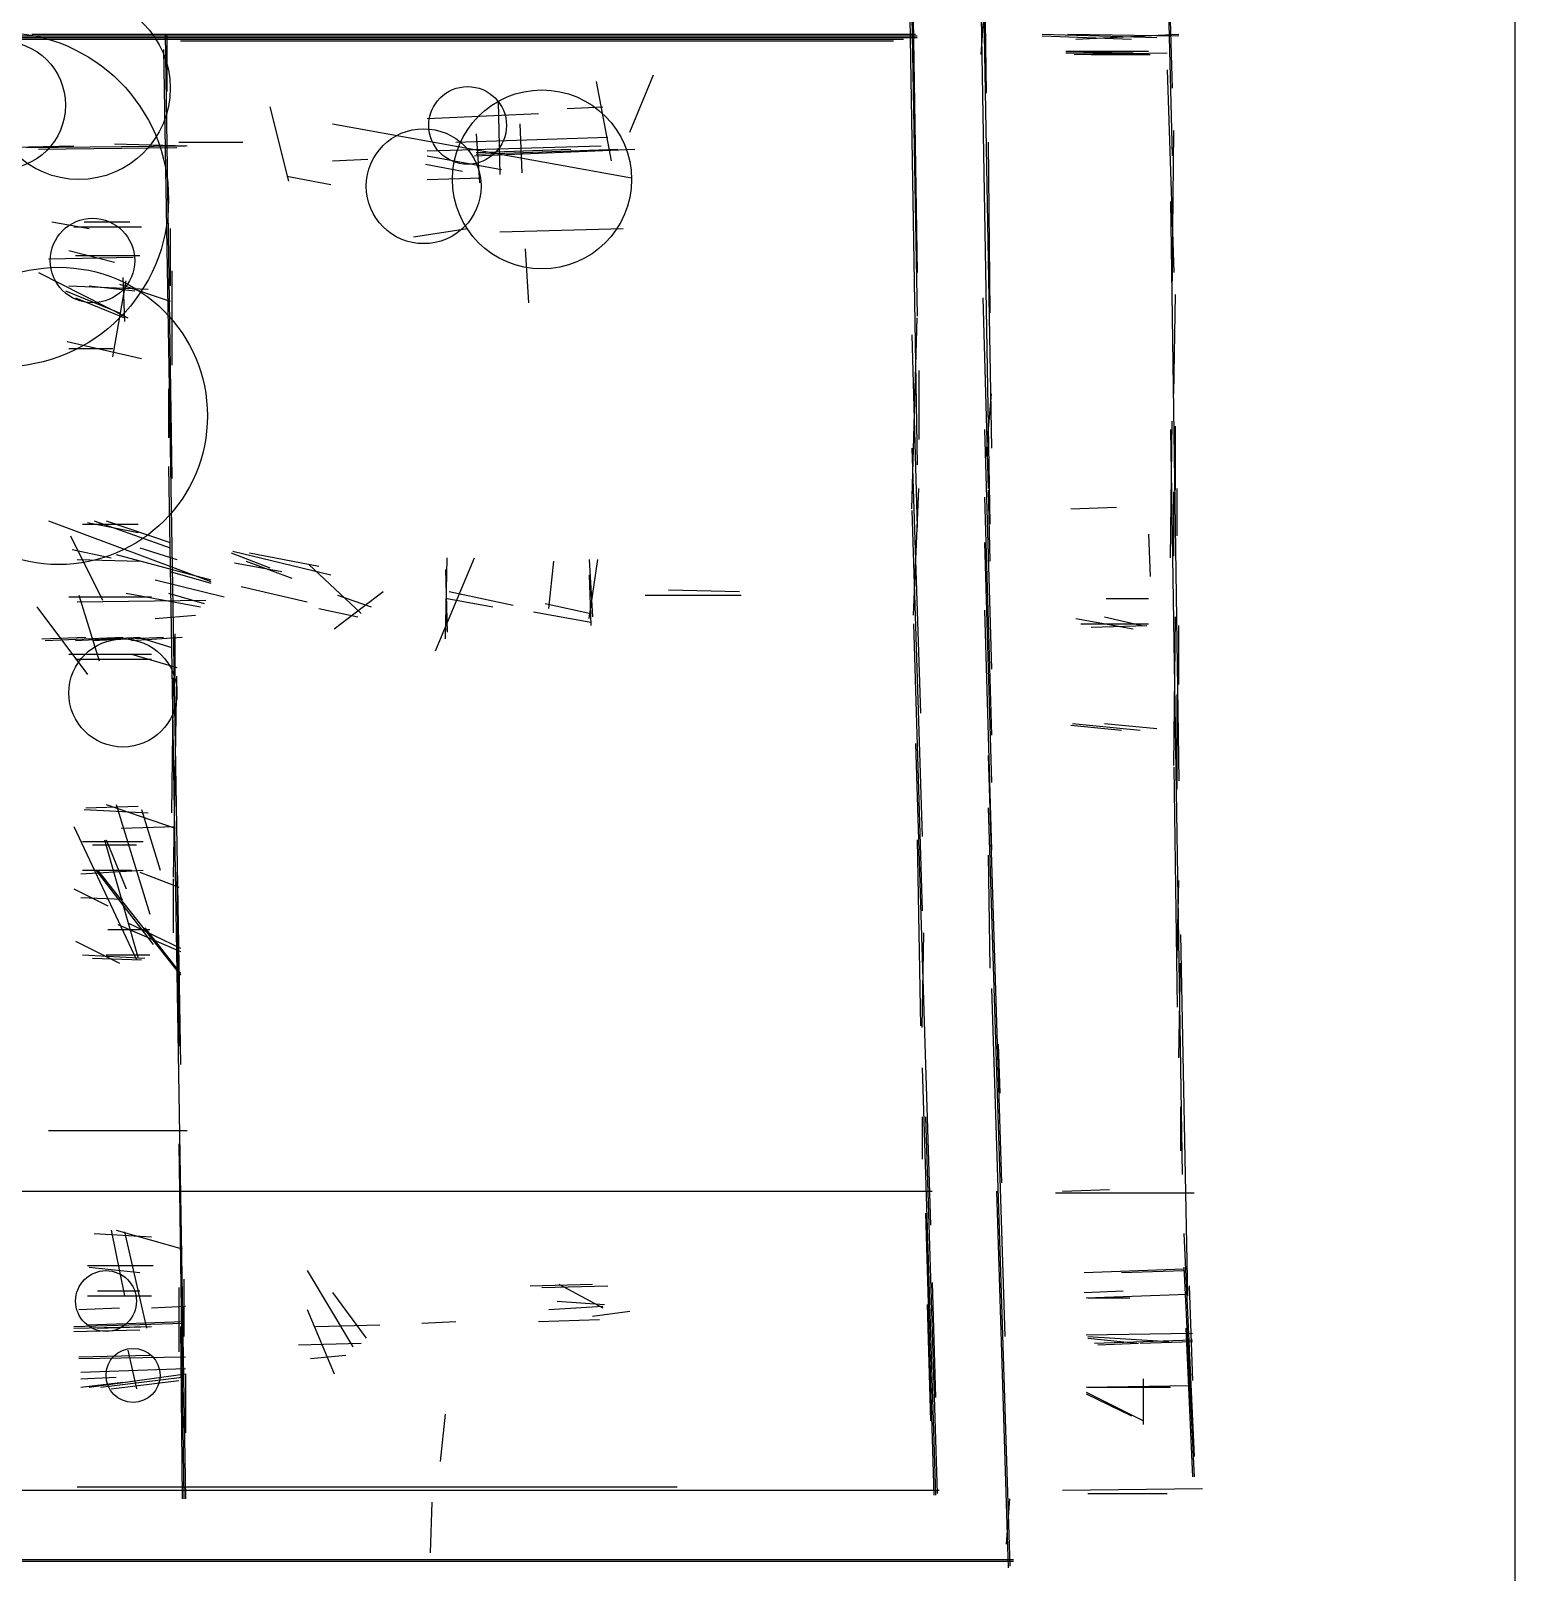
# Model space of a CAD drawing. Header units: metres. Extents: x 1.6 to 40.9, y -28.9 to 0.
# Drawn here: x 32.14 to 40.92, y -23.11 to -13.98 of the extents above; entities that cross this region are included whole.
import ezdxf

# ---------------------------------------------------------------- set-up
doc = ezdxf.new("R2010")
doc.units = ezdxf.units.M
for name, color, linetype in [('Circles', 1, 'Continuous'), ('Lines', 7, 'Continuous'), ('Walls', 2, 'Continuous')]:
    doc.layers.add(name, color=color, linetype=linetype)

msp = doc.modelspace()

# ---------------------------------------------------------------- linework, layer by layer
at = {"layer": 'Circles'}
for centre, radius in [((32.42, -14.32), 0.54), ((31.96, -14.98), 0.99), ((31.96, -14.42), 0.38), ((34.72, -14.54), 0.23), ((35.16, -14.86), 0.53), ((34.46, -14.9), 0.34), ((32.5, -15.34), 0.25), ((32.3, -16.26), 0.88), ((32.68, -17.9), 0.32), ((32.58, -21.5), 0.18), ((32.74, -21.94), 0.16)]:
    msp.add_circle(centre, radius, dxfattribs=at)
at = {"layer": 'Lines'}
for p, q in [((40.92, -28.93), (40.92, 0)), ((37.28, -10.48), (37.38, -16.55)), ((37.7, -10.44), (37.81, -16.9)), ((37.73, -11.22), (37.82, -16.45)), ((37.31, -11.55), (37.38, -15.67)), ((37.32, -11.58), (37.38, -15.41)), ((37.77, -12.92), (37.79, -14.35)), ((38.85, -12.9), (38.89, -14.32)), ((38.86, -13.58), (38.89, -14.72)), ((37.76, -14.12), (37.79, -13.67)), ((31.37, -14.03), (37.3, -14.03)), ((31.38, -14.02), (37.38, -14.02)), ((32.04, -14.01), (37.38, -14.01)), ((32.14, -14), (37.37, -14)), ((32.93, -14), (32.97, -16.63)), ((32.94, -14), (32.94, -14.34)), ((33.02, -14.04), (37.24, -14.04)), ((38.12, -14), (38.8, -14.02)), ((38.12, -14.01), (38.65, -14.03)), ((38.27, -14), (38.93, -14.01)), ((38.32, -14.03), (38.93, -14)), ((32.92, -14.09), (33.02, -20.1)), ((38.26, -14.1), (38.75, -14.1)), ((38.26, -14.11), (38.66, -14.11)), ((38.31, -14.11), (38.59, -14.1)), ((38.31, -14.12), (38.86, -14.11)), ((38.41, -14.12), (38.76, -14.12)), ((38.86, -14.21), (38.9, -15.41)), ((35.48, -14.28), (35.57, -14.75)), ((35.68, -14.58), (35.82, -14.24)), ((34.9, -14.4), (34.91, -14.83)), ((33.55, -14.43), (33.66, -14.87)), ((34.48, -14.5), (35.14, -14.47)), ((35.31, -14.44), (35.52, -14.43)), ((33.92, -14.53), (35.69, -14.85)), ((34.77, -14.59), (34.79, -14.88)), ((35.03, -14.53), (35.04, -14.82)), ((38.89, -15.56), (38.9, -14.57)), ((31.94, -14.67), (32.39, -14.66)), ((32.11, -14.67), (33.05, -14.66)), ((32.18, -14.68), (33, -14.67)), ((32.63, -14.65), (33.06, -14.66)), ((33.01, -14.64), (33.39, -14.64)), ((34.48, -14.69), (35.51, -14.66)), ((34.65, -14.64), (35.55, -14.61)), ((34.76, -14.72), (35.71, -14.68)), ((34.77, -14.7), (35.33, -14.68)), ((34.77, -14.71), (35.61, -14.68)), ((37.8, -14.64), (37.81, -15.65)), ((33.92, -14.75), (34.13, -14.74)), ((34.47, -14.77), (34.69, -14.81)), ((34.48, -14.72), (34.92, -14.8)), ((33.65, -14.84), (33.91, -14.89)), ((34.48, -14.86), (34.8, -14.85)), ((38.88, -14.99), (38.93, -18.42)), ((32.26, -15.11), (32.48, -15.15)), ((32.39, -15.14), (32.79, -15.14)), ((32.45, -15.11), (32.72, -15.11)), ((32.96, -15.15), (32.96, -15.49)), ((34.4, -15.2), (34.72, -15.15)), ((34.91, -15.17), (35.64, -15.15)), ((32.24, -15.33), (32.74, -15.32)), ((32.36, -15.28), (32.63, -15.35)), ((32.4, -15.31), (32.78, -15.31)), ((35.06, -15.27), (35.08, -15.59)), ((32.18, -15.41), (32.71, -15.68)), ((32.97, -15.4), (32.97, -15.96)), ((32.36, -15.49), (32.83, -15.51)), ((32.48, -15.49), (32.75, -15.52)), ((32.62, -15.91), (32.7, -15.46)), ((32.66, -15.48), (32.96, -15.58)), ((32.68, -15.44), (32.69, -15.7)), ((32.34, -15.52), (32.66, -15.65)), ((32.4, -15.56), (32.69, -15.68)), ((37.77, -15.56), (37.8, -16.69)), ((38.9, -16.13), (38.91, -15.54)), ((37.35, -16.81), (37.38, -15.68)), ((37.35, -15.78), (37.38, -16.92)), ((32.35, -15.82), (32.79, -15.92)), ((32.36, -15.86), (32.62, -15.86)), ((37.39, -15.99), (37.39, -16.4)), ((32.95, -16.1), (32.95, -16.39)), ((37.79, -16.5), (37.82, -16.13)), ((38.88, -17.1), (38.89, -16.29)), ((38.91, -16.7), (38.91, -16.32)), ((37.78, -16.34), (37.82, -17.76)), ((38.88, -16.34), (38.95, -20.75)), ((37.35, -16.45), (37.4, -18.02)), ((32.95, -16.56), (33.05, -22.67)), ((37.36, -17.44), (37.39, -16.69)), ((38.92, -16.97), (38.92, -16.69)), ((37.78, -16.74), (37.82, -18.15)), ((37.8, -16.7), (37.81, -17.12)), ((38.9, -17.09), (38.9, -16.71)), ((32.24, -16.88), (33.2, -17.24)), ((32.51, -16.88), (32.96, -17.04)), ((32.58, -16.88), (32.96, -17.01)), ((37.35, -16.82), (37.41, -18.75)), ((38.29, -16.81), (38.56, -16.8)), ((32.37, -16.97), (32.56, -17.35)), ((32.44, -16.9), (32.77, -16.9)), ((32.47, -16.89), (32.77, -16.95)), ((38.75, -16.96), (38.76, -17.21)), ((32.38, -17.05), (32.61, -17.1)), ((32.78, -17.04), (33, -17.11)), ((33.33, -17.06), (33.91, -17.2)), ((37.78, -17.01), (37.82, -18.43)), ((32.41, -17.11), (32.78, -17.12)), ((32.64, -17.08), (33.2, -17.23)), ((33.32, -17.07), (33.55, -17.16)), ((33.34, -17.13), (33.62, -17.18)), ((33.41, -17.12), (33.68, -17.22)), ((33.43, -17.07), (33.84, -17.15)), ((33.78, -17.14), (34.09, -17.43)), ((34.53, -17.65), (34.76, -17.1)), ((34.59, -17.58), (34.6, -17.1)), ((35.2, -17.4), (35.23, -17.12)), ((35.44, -17.46), (35.49, -17.11)), ((35.44, -17.11), (35.46, -17.45)), ((32.87, -17.23), (33.28, -17.33)), ((32.96, -17.18), (33.2, -17.25)), ((34.59, -17.17), (34.6, -17.54)), ((35.44, -17.2), (35.45, -17.5)), ((32.36, -17.33), (32.85, -17.33)), ((32.42, -17.32), (32.54, -17.71)), ((32.7, -17.31), (33.14, -17.39)), ((32.95, -17.31), (33.16, -17.37)), ((33.38, -17.27), (33.77, -17.36)), ((33.93, -17.52), (34.22, -17.3)), ((33.95, -17.32), (34.15, -17.39)), ((34.61, -17.3), (34.99, -17.38)), ((35.77, -17.32), (36.34, -17.32)), ((35.91, -17.29), (36.33, -17.3)), ((32.17, -17.39), (32.47, -17.79)), ((32.41, -17.36), (33.17, -17.35)), ((33.84, -17.4), (34.07, -17.45)), ((34.6, -17.34), (34.87, -17.39)), ((35.11, -17.42), (35.45, -17.48)), ((35.18, -17.37), (35.45, -17.43)), ((37.78, -17.41), (37.82, -18.83)), ((38.5, -17.34), (38.75, -17.34)), ((32.87, -17.46), (33.11, -17.44)), ((37.36, -17.49), (37.41, -19.19)), ((38.32, -17.46), (38.66, -17.52)), ((38.35, -17.49), (38.75, -17.49)), ((38.41, -17.51), (38.74, -17.5)), ((38.49, -17.45), (38.71, -17.5)), ((38.9, -18.33), (38.91, -17.45)), ((38.93, -17.85), (38.93, -17.5)), ((32.2, -17.58), (32.46, -17.57)), ((32.22, -17.59), (32.68, -17.57)), ((32.4, -17.59), (32.78, -17.57)), ((32.5, -17.59), (32.92, -17.57)), ((32.73, -17.59), (33.03, -17.57)), ((32.77, -17.57), (32.97, -17.63)), ((32.99, -17.8), (32.99, -17.55)), ((32.36, -17.67), (32.85, -17.67)), ((32.4, -17.7), (32.85, -17.7)), ((32.73, -17.67), (33, -17.75)), ((32.97, -18.61), (32.98, -17.81)), ((32.98, -18.99), (33, -17.8)), ((38.92, -18.47), (38.92, -17.91)), ((38.29, -18.09), (38.59, -18.12)), ((38.3, -18.08), (38.7, -18.12)), ((38.49, -18.08), (38.8, -18.11)), ((37.37, -18.2), (37.46, -21.05)), ((37.8, -18.27), (37.88, -20.8)), ((38.9, -18.34), (38.92, -19.76)), ((32.45, -18.59), (32.83, -18.61)), ((32.46, -18.58), (32.77, -18.57)), ((32.58, -18.56), (32.99, -18.7)), ((32.64, -18.56), (32.84, -19.21)), ((32.79, -18.59), (32.9, -18.95)), ((37.8, -18.58), (37.9, -21.71)), ((32.39, -18.69), (32.76, -19.48)), ((32.67, -18.7), (32.99, -18.69)), ((32.44, -18.78), (32.8, -18.78)), ((32.57, -18.77), (32.77, -19.47)), ((32.58, -18.77), (32.7, -19.06)), ((37.38, -18.77), (37.4, -19.87)), ((32.5, -18.8), (32.76, -18.8)), ((37.8, -18.86), (37.81, -19.53)), ((32.43, -18.97), (32.8, -18.95)), ((32.44, -18.95), (32.73, -18.95)), ((32.52, -18.95), (32.86, -19.39)), ((32.53, -18.95), (33.02, -19.57)), ((32.78, -18.96), (33.01, -19.05)), ((33, -18.96), (33.01, -19.99)), ((32.39, -19.06), (32.59, -19.16)), ((32.98, -19.32), (32.98, -19)), ((38.92, -19.47), (38.93, -19.01)), ((32.43, -19.11), (32.68, -19.12)), ((32.59, -19.3), (32.84, -19.3)), ((32.65, -19.27), (33.02, -19.43)), ((32.71, -19.26), (33.02, -19.41)), ((32.81, -19.29), (33.02, -19.56)), ((37.41, -19.88), (37.42, -19.32)), ((38.94, -19.33), (38.98, -21.47)), ((32.4, -19.37), (32.66, -19.5)), ((32.44, -19.45), (32.81, -19.47)), ((32.5, -19.47), (32.79, -19.48)), ((32.58, -19.45), (32.84, -19.45)), ((38.93, -20.06), (38.94, -19.5)), ((37.82, -19.65), (37.93, -23.07)), ((37.86, -19.98), (37.87, -20.27)), ((37.41, -20.12), (37.49, -22.65)), ((37.41, -20.41), (37.41, -20.66)), ((37.43, -20.41), (37.5, -22.64)), ((38.94, -20.35), (38.94, -20.61)), ((32.24, -20.49), (33.06, -20.49)), ((33.01, -20.57), (33.04, -22.67)), ((31.91, -20.85), (37.47, -20.85)), ((37.85, -20.85), (37.92, -23.08)), ((38.2, -20.86), (39.02, -20.86)), ((38.24, -20.85), (38.52, -20.84)), ((37.43, -20.98), (37.48, -22.65)), ((32.51, -21.1), (32.85, -21.12)), ((32.61, -21.08), (32.69, -21.47)), ((32.64, -21.08), (33.03, -21.19)), ((32.69, -21.09), (32.82, -21.66)), ((38.96, -21.1), (39.02, -22.42)), ((32.47, -21.29), (32.86, -21.29)), ((32.48, -21.3), (32.78, -21.33)), ((33.77, -21.32), (34.04, -21.77)), ((38.37, -21.33), (38.96, -21.31)), ((38.59, -21.33), (38.96, -21.32)), ((38.96, -21.3), (39.02, -22.54)), ((32.53, -21.44), (32.78, -21.44)), ((33.01, -21.42), (33.01, -21.8)), ((33.04, -21.37), (33.04, -21.71)), ((35.09, -21.41), (35.46, -21.4)), ((35.16, -21.42), (35.55, -21.41)), ((35.26, -21.4), (35.52, -21.54)), ((37.47, -21.39), (37.49, -22.07)), ((38.37, -21.45), (38.6, -21.44)), ((38.99, -21.41), (39.01, -21.97)), ((32.47, -21.47), (32.85, -21.47)), ((32.85, -21.54), (33.05, -21.53)), ((33.92, -21.45), (34.12, -21.72)), ((35.2, -21.55), (35.52, -21.53)), ((35.25, -21.5), (35.53, -21.52)), ((37.44, -21.52), (37.46, -22.21)), ((38.38, -21.48), (38.98, -21.46)), ((38.39, -21.48), (38.64, -21.48)), ((32.42, -21.55), (32.66, -21.54)), ((32.47, -21.64), (33.04, -21.62)), ((33.77, -21.55), (33.93, -21.93)), ((34.45, -21.63), (34.65, -21.62)), ((35.14, -21.62), (35.5, -21.61)), ((35.46, -21.59), (35.68, -21.56)), ((32.39, -21.65), (33.04, -21.63)), ((32.39, -21.66), (32.84, -21.65)), ((32.39, -21.68), (32.78, -21.67)), ((32.53, -21.66), (32.85, -21.65)), ((33.02, -21.65), (33.03, -22.67)), ((33.82, -21.65), (34.2, -21.64)), ((38.38, -21.7), (39.01, -21.69)), ((38.39, -21.71), (38.87, -21.74)), ((38.97, -21.66), (39.01, -22.54)), ((32.71, -21.79), (32.76, -22.02)), ((33.72, -21.76), (34.09, -21.75)), ((38.39, -21.72), (38.68, -21.75)), ((38.43, -21.75), (39.01, -21.73)), ((38.45, -21.76), (38.69, -21.75)), ((38.7, -21.75), (39.01, -21.74)), ((32.42, -21.83), (32.84, -21.82)), ((32.42, -21.84), (33.05, -21.83)), ((33.79, -21.84), (34, -21.82)), ((32.43, -21.92), (33.05, -21.9)), ((32.43, -21.96), (32.64, -21.95)), ((32.43, -22.01), (32.68, -21.98)), ((32.48, -22.01), (33.05, -21.93)), ((32.55, -22.01), (33.03, -21.95)), ((32.61, -22.02), (33.01, -21.97)), ((33.05, -21.93), (33.05, -22.28)), ((38.72, -22.23), (38.72, -21.96)), ((38.38, -22.01), (39, -22)), ((38.38, -22.04), (38.72, -22.21)), ((38.38, -22.05), (38.65, -22.18)), ((38.39, -22.01), (38.88, -22.01)), ((34.56, -22.45), (34.59, -22.17)), ((28.49, -22.62), (37.51, -22.62)), ((32.41, -22.6), (35.96, -22.6)), ((38.24, -22.62), (39.07, -22.61)), ((34.5, -22.99), (34.51, -22.69)), ((37.91, -22.94), (37.93, -22.67)), ((38.39, -22.64), (38.86, -22.64)), ((28.08, -23.04), (37.95, -23.04)), ((28.63, -23.03), (37.95, -23.03))]:
    msp.add_line(p, q, dxfattribs=at)
at = {"layer": 'Walls'}
for p, q in [((37.28, -10.48), (37.38, -16.55)), ((37.28, -10.48), (37.38, -16.55)), ((37.28, -10.48), (37.38, -16.55)), ((37.28, -10.48), (37.38, -16.55)), ((37.28, -10.48), (37.38, -16.55)), ((37.28, -10.48), (37.38, -16.55)), ((37.7, -10.44), (37.81, -16.9)), ((37.7, -10.44), (37.81, -16.9)), ((37.7, -10.44), (37.81, -16.9)), ((37.7, -10.44), (37.81, -16.9)), ((37.7, -10.44), (37.81, -16.9)), ((37.7, -10.44), (37.81, -16.9)), ((37.7, -10.44), (37.81, -16.9)), ((37.73, -11.22), (37.82, -16.45)), ((37.73, -11.22), (37.82, -16.45)), ((37.73, -11.22), (37.82, -16.45)), ((37.73, -11.22), (37.82, -16.45)), ((37.73, -11.22), (37.82, -16.45)), ((37.73, -11.22), (37.82, -16.45)), ((37.31, -11.55), (37.38, -15.67)), ((37.31, -11.55), (37.38, -15.67)), ((37.31, -11.55), (37.38, -15.67)), ((37.31, -11.55), (37.38, -15.67)), ((37.31, -11.55), (37.38, -15.67)), ((37.31, -11.55), (37.38, -15.67)), ((37.32, -11.58), (37.38, -15.41)), ((37.32, -11.58), (37.38, -15.41)), ((37.32, -11.58), (37.38, -15.41)), ((37.32, -11.58), (37.38, -15.41)), ((37.32, -11.58), (37.38, -15.41)), ((37.32, -11.58), (37.38, -15.41)), ((37.32, -11.58), (37.38, -15.41)), ((37.77, -12.92), (37.79, -14.35)), ((37.77, -12.92), (37.79, -14.35)), ((37.77, -12.92), (37.79, -14.35)), ((37.77, -12.92), (37.79, -14.35)), ((37.77, -12.92), (37.79, -14.35)), ((37.77, -12.92), (37.79, -14.35)), ((37.77, -12.92), (37.79, -14.35)), ((38.85, -12.9), (38.89, -14.32)), ((38.85, -12.9), (38.89, -14.32)), ((38.86, -13.58), (38.89, -14.72)), ((38.86, -13.58), (38.89, -14.72)), ((37.76, -14.12), (37.79, -13.67)), ((37.76, -14.12), (37.79, -13.67)), ((37.76, -14.12), (37.79, -13.67)), ((37.76, -14.12), (37.79, -13.67)), ((37.76, -14.12), (37.79, -13.67)), ((37.76, -14.12), (37.79, -13.67)), ((31.37, -14.03), (37.3, -14.03)), ((31.37, -14.03), (37.3, -14.03)), ((31.37, -14.03), (37.3, -14.03)), ((31.37, -14.03), (37.3, -14.03)), ((31.37, -14.03), (37.3, -14.03)), ((31.37, -14.03), (37.3, -14.03)), ((31.38, -14.02), (37.38, -14.02)), ((31.38, -14.02), (37.38, -14.02)), ((31.38, -14.02), (37.38, -14.02)), ((31.38, -14.02), (37.38, -14.02)), ((31.38, -14.02), (37.38, -14.02)), ((31.38, -14.02), (37.38, -14.02)), ((32.04, -14.01), (37.38, -14.01)), ((32.04, -14.01), (37.38, -14.01)), ((32.04, -14.01), (37.38, -14.01)), ((32.04, -14.01), (37.38, -14.01)), ((32.04, -14.01), (37.38, -14.01)), ((32.04, -14.01), (37.38, -14.01)), ((32.04, -14.01), (37.38, -14.01)), ((32.04, -14.01), (37.38, -14.01)), ((32.04, -14.01), (37.38, -14.01)), ((32.14, -14), (37.37, -14)), ((32.14, -14), (37.37, -14)), ((32.14, -14), (37.37, -14)), ((32.14, -14), (37.37, -14)), ((32.14, -14), (37.37, -14)), ((32.14, -14), (37.37, -14)), ((32.14, -14), (37.37, -14)), ((32.14, -14), (37.37, -14)), ((32.14, -14), (37.37, -14)), ((32.93, -14), (32.97, -16.63)), ((33.02, -14.04), (37.24, -14.04)), ((33.02, -14.04), (37.24, -14.04)), ((33.02, -14.04), (37.24, -14.04)), ((33.02, -14.04), (37.24, -14.04)), ((33.02, -14.04), (37.24, -14.04)), ((33.02, -14.04), (37.24, -14.04)), ((33.02, -14.04), (37.24, -14.04)), ((33.02, -14.04), (37.24, -14.04)), ((33.02, -14.04), (37.24, -14.04)), ((33.02, -14.04), (37.24, -14.04)), ((38.12, -14), (38.8, -14.02)), ((38.12, -14), (38.8, -14.02)), ((38.12, -14), (38.8, -14.02)), ((38.12, -14), (38.8, -14.02)), ((38.12, -14), (38.8, -14.02)), ((38.12, -14), (38.8, -14.02)), ((38.12, -14.01), (38.65, -14.03)), ((38.12, -14.01), (38.65, -14.03)), ((38.12, -14.01), (38.65, -14.03)), ((38.12, -14.01), (38.65, -14.03)), ((38.12, -14.01), (38.65, -14.03)), ((38.12, -14.01), (38.65, -14.03)), ((38.12, -14.01), (38.65, -14.03)), ((38.27, -14), (38.93, -14.01)), ((38.27, -14), (38.93, -14.01)), ((38.27, -14), (38.93, -14.01)), ((38.27, -14), (38.93, -14.01)), ((38.27, -14), (38.93, -14.01)), ((38.32, -14.03), (38.93, -14)), ((38.32, -14.03), (38.93, -14)), ((38.32, -14.03), (38.93, -14)), ((38.32, -14.03), (38.93, -14)), ((38.32, -14.03), (38.93, -14)), ((38.32, -14.03), (38.93, -14)), ((38.26, -14.1), (38.75, -14.1)), ((38.26, -14.1), (38.75, -14.1)), ((38.26, -14.1), (38.75, -14.1)), ((38.26, -14.1), (38.75, -14.1)), ((38.31, -14.12), (38.86, -14.11)), ((38.31, -14.12), (38.86, -14.11)), ((38.31, -14.12), (38.86, -14.11)), ((38.31, -14.12), (38.86, -14.11)), ((38.31, -14.12), (38.86, -14.11)), ((38.31, -14.12), (38.86, -14.11)), ((38.86, -14.21), (38.9, -15.41)), ((38.86, -14.21), (38.9, -15.41)), ((34.48, -14.5), (35.14, -14.47)), ((34.48, -14.5), (35.14, -14.47)), ((34.48, -14.5), (35.14, -14.47)), ((34.48, -14.5), (35.14, -14.47)), ((34.48, -14.5), (35.14, -14.47)), ((34.48, -14.5), (35.14, -14.47)), ((34.48, -14.5), (35.14, -14.47)), ((34.48, -14.5), (35.14, -14.47)), ((34.48, -14.5), (35.14, -14.47)), ((34.48, -14.5), (35.14, -14.47)), ((38.89, -15.56), (38.9, -14.57)), ((38.89, -15.56), (38.9, -14.57)), ((31.94, -14.67), (32.39, -14.66)), ((31.94, -14.67), (32.39, -14.66)), ((31.94, -14.67), (32.39, -14.66)), ((31.94, -14.67), (32.39, -14.66)), ((31.94, -14.67), (32.39, -14.66)), ((31.94, -14.67), (32.39, -14.66)), ((31.94, -14.67), (32.39, -14.66)), ((31.94, -14.67), (32.39, -14.66)), ((32.11, -14.67), (33.05, -14.66)), ((32.11, -14.67), (33.05, -14.66)), ((32.11, -14.67), (33.05, -14.66)), ((32.18, -14.68), (33, -14.67)), ((32.18, -14.68), (33, -14.67)), ((32.18, -14.68), (33, -14.67)), ((32.63, -14.65), (33.06, -14.66)), ((32.63, -14.65), (33.06, -14.66)), ((32.63, -14.65), (33.06, -14.66)), ((32.63, -14.65), (33.06, -14.66)), ((34.48, -14.69), (35.51, -14.66)), ((34.48, -14.69), (35.51, -14.66)), ((34.48, -14.69), (35.51, -14.66)), ((34.48, -14.69), (35.51, -14.66)), ((34.48, -14.69), (35.51, -14.66)), ((34.48, -14.69), (35.51, -14.66)), ((34.48, -14.69), (35.51, -14.66)), ((34.65, -14.64), (35.55, -14.61)), ((34.65, -14.64), (35.55, -14.61)), ((34.65, -14.64), (35.55, -14.61)), ((34.65, -14.64), (35.55, -14.61)), ((34.65, -14.64), (35.55, -14.61)), ((34.65, -14.64), (35.55, -14.61)), ((34.76, -14.72), (35.71, -14.68)), ((34.76, -14.72), (35.71, -14.68)), ((34.76, -14.72), (35.71, -14.68)), ((34.76, -14.72), (35.71, -14.68)), ((34.76, -14.72), (35.71, -14.68)), ((34.76, -14.72), (35.71, -14.68)), ((34.77, -14.7), (35.33, -14.68)), ((34.77, -14.71), (35.61, -14.68)), ((34.77, -14.7), (35.33, -14.68)), ((34.77, -14.7), (35.33, -14.68)), ((34.77, -14.7), (35.33, -14.68)), ((34.77, -14.71), (35.61, -14.68)), ((34.77, -14.7), (35.33, -14.68)), ((34.77, -14.71), (35.61, -14.68)), ((34.77, -14.7), (35.33, -14.68)), ((34.77, -14.71), (35.61, -14.68)), ((34.91, -15.17), (35.64, -15.15)), ((34.91, -15.17), (35.64, -15.15)), ((34.91, -15.17), (35.64, -15.15)), ((34.91, -15.17), (35.64, -15.15)), ((34.91, -15.17), (35.64, -15.15)), ((32.24, -15.33), (32.74, -15.32)), ((32.24, -15.33), (32.74, -15.32)), ((32.24, -15.33), (32.74, -15.32)), ((32.24, -15.33), (32.74, -15.32)), ((32.24, -15.33), (32.74, -15.32)), ((32.18, -15.41), (32.71, -15.68)), ((32.97, -15.4), (32.97, -15.96)), ((32.36, -15.49), (32.83, -15.51)), ((37.77, -15.56), (37.8, -16.69)), ((37.77, -15.56), (37.8, -16.69)), ((37.77, -15.56), (37.8, -16.69)), ((37.77, -15.56), (37.8, -16.69)), ((38.9, -16.13), (38.91, -15.54)), ((37.35, -16.81), (37.38, -15.68)), ((37.35, -16.81), (37.38, -15.68)), ((37.35, -15.78), (37.38, -16.92)), ((37.35, -15.78), (37.38, -16.92)), ((37.35, -15.78), (37.38, -16.92)), ((37.35, -15.78), (37.38, -16.92)), ((37.39, -15.99), (37.39, -16.4)), ((37.39, -15.99), (37.39, -16.4)), ((37.78, -16.34), (37.82, -17.76)), ((37.78, -16.34), (37.82, -17.76)), ((37.78, -16.34), (37.82, -17.76)), ((37.78, -16.34), (37.82, -17.76)), ((38.88, -16.34), (38.95, -20.75)), ((38.88, -16.34), (38.95, -20.75)), ((38.88, -16.34), (38.95, -20.75)), ((38.88, -16.34), (38.95, -20.75)), ((37.35, -16.45), (37.4, -18.02)), ((37.35, -16.45), (37.4, -18.02)), ((37.35, -16.45), (37.4, -18.02)), ((37.35, -16.45), (37.4, -18.02)), ((37.35, -16.45), (37.4, -18.02)), ((37.35, -16.45), (37.4, -18.02)), ((37.36, -17.44), (37.39, -16.69)), ((37.36, -17.44), (37.39, -16.69)), ((37.36, -17.44), (37.39, -16.69)), ((37.36, -17.44), (37.39, -16.69)), ((37.36, -17.44), (37.39, -16.69)), ((37.36, -17.44), (37.39, -16.69)), ((37.36, -17.44), (37.39, -16.69)), ((37.78, -16.74), (37.82, -18.15)), ((37.78, -16.74), (37.82, -18.15)), ((37.78, -16.74), (37.82, -18.15)), ((37.78, -16.74), (37.82, -18.15)), ((37.78, -16.74), (37.82, -18.15)), ((37.78, -16.74), (37.82, -18.15)), ((37.78, -16.74), (37.82, -18.15)), ((37.8, -16.7), (37.81, -17.12)), ((37.8, -16.7), (37.81, -17.12)), ((37.8, -16.7), (37.81, -17.12)), ((37.8, -16.7), (37.81, -17.12)), ((37.8, -16.7), (37.81, -17.12)), ((37.8, -16.7), (37.81, -17.12)), ((32.24, -16.88), (33.2, -17.24)), ((32.24, -16.88), (33.2, -17.24)), ((32.51, -16.88), (32.96, -17.04)), ((32.51, -16.88), (32.96, -17.04)), ((32.58, -16.88), (32.96, -17.01)), ((32.58, -16.88), (32.96, -17.01)), ((37.35, -16.82), (37.41, -18.75)), ((37.35, -16.82), (37.41, -18.75)), ((37.35, -16.82), (37.41, -18.75)), ((37.35, -16.82), (37.41, -18.75)), ((37.35, -16.82), (37.41, -18.75)), ((37.35, -16.82), (37.41, -18.75)), ((33.33, -17.06), (33.91, -17.2)), ((33.33, -17.06), (33.91, -17.2)), ((33.33, -17.06), (33.91, -17.2)), ((33.33, -17.06), (33.91, -17.2)), ((37.78, -17.01), (37.82, -18.43)), ((37.78, -17.01), (37.82, -18.43)), ((37.78, -17.01), (37.82, -18.43)), ((37.78, -17.01), (37.82, -18.43)), ((37.78, -17.01), (37.82, -18.43)), ((37.78, -17.01), (37.82, -18.43)), ((37.78, -17.01), (37.82, -18.43)), ((32.64, -17.08), (33.2, -17.23)), ((32.64, -17.08), (33.2, -17.23)), ((32.64, -17.08), (33.2, -17.23)), ((32.64, -17.08), (33.2, -17.23)), ((32.64, -17.08), (33.2, -17.23)), ((32.64, -17.08), (33.2, -17.23)), ((32.64, -17.08), (33.2, -17.23)), ((32.64, -17.08), (33.2, -17.23)), ((33.43, -17.07), (33.84, -17.15)), ((33.43, -17.07), (33.84, -17.15)), ((33.43, -17.07), (33.84, -17.15)), ((33.43, -17.07), (33.84, -17.15)), ((32.87, -17.23), (33.28, -17.33)), ((32.87, -17.23), (33.28, -17.33)), ((32.87, -17.23), (33.28, -17.33)), ((32.87, -17.23), (33.28, -17.33)), ((32.87, -17.23), (33.28, -17.33)), ((32.87, -17.23), (33.28, -17.33)), ((32.87, -17.23), (33.28, -17.33)), ((32.87, -17.23), (33.28, -17.33)), ((32.36, -17.33), (32.85, -17.33)), ((32.36, -17.33), (32.85, -17.33)), ((32.36, -17.33), (32.85, -17.33)), ((32.36, -17.33), (32.85, -17.33)), ((32.36, -17.33), (32.85, -17.33)), ((32.7, -17.31), (33.14, -17.39)), ((32.7, -17.31), (33.14, -17.39)), ((32.7, -17.31), (33.14, -17.39)), ((32.7, -17.31), (33.14, -17.39)), ((32.7, -17.31), (33.14, -17.39)), ((33.38, -17.27), (33.77, -17.36)), ((33.38, -17.27), (33.77, -17.36)), ((33.38, -17.27), (33.77, -17.36)), ((33.38, -17.27), (33.77, -17.36)), ((33.38, -17.27), (33.77, -17.36)), ((32.41, -17.36), (33.17, -17.35)), ((32.41, -17.36), (33.17, -17.35)), ((32.41, -17.36), (33.17, -17.35)), ((32.41, -17.36), (33.17, -17.35)), ((32.41, -17.36), (33.17, -17.35)), ((37.78, -17.41), (37.82, -18.83)), ((37.78, -17.41), (37.82, -18.83)), ((37.78, -17.41), (37.82, -18.83)), ((37.78, -17.41), (37.82, -18.83)), ((37.36, -17.49), (37.41, -19.19)), ((37.36, -17.49), (37.41, -19.19)), ((37.36, -17.49), (37.41, -19.19)), ((38.9, -18.33), (38.91, -17.45)), ((38.9, -18.33), (38.91, -17.45)), ((32.22, -17.59), (32.68, -17.57)), ((32.22, -17.59), (32.68, -17.57)), ((32.22, -17.59), (32.68, -17.57)), ((32.22, -17.59), (32.68, -17.57)), ((32.22, -17.59), (32.68, -17.57)), ((32.22, -17.59), (32.68, -17.57)), ((32.5, -17.59), (32.92, -17.57)), ((32.5, -17.59), (32.92, -17.57)), ((32.5, -17.59), (32.92, -17.57)), ((32.36, -17.67), (32.85, -17.67)), ((32.36, -17.67), (32.85, -17.67)), ((32.36, -17.67), (32.85, -17.67)), ((32.4, -17.7), (32.85, -17.7)), ((32.4, -17.7), (32.85, -17.7)), ((32.4, -17.7), (32.85, -17.7)), ((32.97, -18.61), (32.98, -17.81)), ((32.98, -18.99), (33, -17.8)), ((38.92, -18.47), (38.92, -17.91)), ((38.92, -18.47), (38.92, -17.91)), ((37.37, -18.2), (37.46, -21.05)), ((37.37, -18.2), (37.46, -21.05)), ((37.37, -18.2), (37.46, -21.05)), ((37.37, -18.2), (37.46, -21.05)), ((37.8, -18.27), (37.88, -20.8)), ((37.8, -18.27), (37.88, -20.8)), ((37.8, -18.27), (37.88, -20.8)), ((37.8, -18.27), (37.88, -20.8)), ((37.8, -18.27), (37.88, -20.8)), ((38.9, -18.34), (38.92, -19.76)), ((38.9, -18.34), (38.92, -19.76)), ((38.9, -18.34), (38.92, -19.76)), ((32.58, -18.56), (32.99, -18.7)), ((32.64, -18.56), (32.84, -19.21)), ((32.64, -18.56), (32.84, -19.21)), ((37.8, -18.58), (37.9, -21.71)), ((37.8, -18.58), (37.9, -21.71)), ((37.8, -18.58), (37.9, -21.71)), ((32.39, -18.69), (32.76, -19.48)), ((32.57, -18.77), (32.77, -19.47)), ((37.38, -18.77), (37.4, -19.87)), ((37.38, -18.77), (37.4, -19.87)), ((37.38, -18.77), (37.4, -19.87)), ((37.38, -18.77), (37.4, -19.87)), ((37.8, -18.86), (37.81, -19.53)), ((37.8, -18.86), (37.81, -19.53)), ((37.8, -18.86), (37.81, -19.53)), ((37.8, -18.86), (37.81, -19.53)), ((38.92, -19.47), (38.93, -19.01)), ((38.92, -19.47), (38.93, -19.01)), ((38.92, -19.47), (38.93, -19.01)), ((32.65, -19.27), (33.02, -19.43)), ((37.41, -19.88), (37.42, -19.32)), ((37.41, -19.88), (37.42, -19.32)), ((37.41, -19.88), (37.42, -19.32)), ((37.41, -19.88), (37.42, -19.32)), ((38.94, -19.33), (38.98, -21.47)), ((38.93, -20.06), (38.94, -19.5)), ((38.93, -20.06), (38.94, -19.5)), ((38.93, -20.06), (38.94, -19.5)), ((37.82, -19.65), (37.93, -23.07)), ((37.82, -19.65), (37.93, -23.07)), ((37.82, -19.65), (37.93, -23.07)), ((37.82, -19.65), (37.93, -23.07)), ((37.82, -19.65), (37.93, -23.07)), ((37.82, -19.65), (37.93, -23.07)), ((37.41, -20.12), (37.49, -22.65)), ((37.41, -20.12), (37.49, -22.65)), ((37.41, -20.12), (37.49, -22.65)), ((37.41, -20.12), (37.49, -22.65)), ((37.41, -20.12), (37.49, -22.65)), ((37.43, -20.41), (37.5, -22.64)), ((37.43, -20.41), (37.5, -22.64)), ((37.43, -20.41), (37.5, -22.64)), ((37.43, -20.41), (37.5, -22.64)), ((37.43, -20.41), (37.5, -22.64)), ((33.01, -20.57), (33.04, -22.67)), ((37.85, -20.85), (37.92, -23.08)), ((37.85, -20.85), (37.92, -23.08)), ((37.85, -20.85), (37.92, -23.08)), ((37.85, -20.85), (37.92, -23.08)), ((37.85, -20.85), (37.92, -23.08)), ((37.85, -20.85), (37.92, -23.08)), ((38.2, -20.86), (39.02, -20.86)), ((38.2, -20.86), (39.02, -20.86)), ((37.43, -20.98), (37.48, -22.65)), ((37.43, -20.98), (37.48, -22.65)), ((37.43, -20.98), (37.48, -22.65)), ((37.43, -20.98), (37.48, -22.65)), ((38.96, -21.1), (39.02, -22.42)), ((38.96, -21.1), (39.02, -22.42)), ((38.37, -21.33), (38.96, -21.31)), ((38.37, -21.33), (38.96, -21.31)), ((38.37, -21.33), (38.96, -21.31)), ((38.37, -21.33), (38.96, -21.31)), ((38.37, -21.33), (38.96, -21.31)), ((38.37, -21.33), (38.96, -21.31)), ((38.37, -21.33), (38.96, -21.31)), ((38.96, -21.3), (39.02, -22.54)), ((38.96, -21.3), (39.02, -22.54)), ((38.96, -21.3), (39.02, -22.54)), ((37.47, -21.39), (37.49, -22.07)), ((37.47, -21.39), (37.49, -22.07)), ((37.47, -21.39), (37.49, -22.07)), ((37.47, -21.39), (37.49, -22.07)), ((38.99, -21.41), (39.01, -21.97)), ((38.99, -21.41), (39.01, -21.97)), ((37.44, -21.52), (37.46, -22.21)), ((37.44, -21.52), (37.46, -22.21)), ((37.44, -21.52), (37.46, -22.21)), ((37.44, -21.52), (37.46, -22.21)), ((38.38, -21.48), (38.98, -21.46)), ((38.38, -21.48), (38.98, -21.46)), ((38.38, -21.48), (38.98, -21.46)), ((38.38, -21.48), (38.98, -21.46)), ((38.38, -21.48), (38.98, -21.46)), ((38.38, -21.48), (38.98, -21.46)), ((38.38, -21.48), (38.98, -21.46)), ((32.47, -21.64), (33.04, -21.62)), ((32.47, -21.64), (33.04, -21.62)), ((32.47, -21.64), (33.04, -21.62)), ((32.47, -21.64), (33.04, -21.62)), ((32.47, -21.64), (33.04, -21.62)), ((32.47, -21.64), (33.04, -21.62)), ((32.39, -21.65), (33.04, -21.63)), ((32.39, -21.65), (33.04, -21.63)), ((32.39, -21.65), (33.04, -21.63)), ((32.39, -21.65), (33.04, -21.63)), ((32.39, -21.65), (33.04, -21.63)), ((32.39, -21.65), (33.04, -21.63)), ((32.39, -21.66), (32.84, -21.65)), ((32.39, -21.66), (32.84, -21.65)), ((32.39, -21.66), (32.84, -21.65)), ((32.39, -21.66), (32.84, -21.65)), ((32.39, -21.66), (32.84, -21.65)), ((32.39, -21.66), (32.84, -21.65)), ((33.02, -21.65), (33.03, -22.67)), ((38.38, -21.7), (39.01, -21.69)), ((38.38, -21.7), (39.01, -21.69)), ((38.38, -21.7), (39.01, -21.69)), ((38.38, -21.7), (39.01, -21.69)), ((38.39, -21.71), (38.87, -21.74)), ((38.39, -21.71), (38.87, -21.74)), ((38.39, -21.71), (38.87, -21.74)), ((38.39, -21.71), (38.87, -21.74)), ((38.97, -21.66), (39.01, -22.54)), ((38.97, -21.66), (39.01, -22.54)), ((38.97, -21.66), (39.01, -22.54)), ((38.43, -21.75), (39.01, -21.73)), ((38.43, -21.75), (39.01, -21.73)), ((38.43, -21.75), (39.01, -21.73)), ((38.43, -21.75), (39.01, -21.73)), ((32.42, -21.83), (32.84, -21.82)), ((32.42, -21.83), (32.84, -21.82)), ((32.42, -21.83), (32.84, -21.82)), ((32.42, -21.83), (32.84, -21.82)), ((32.42, -21.83), (32.84, -21.82)), ((32.42, -21.83), (32.84, -21.82)), ((32.42, -21.84), (33.05, -21.83)), ((32.42, -21.84), (33.05, -21.83)), ((32.42, -21.84), (33.05, -21.83)), ((32.42, -21.84), (33.05, -21.83)), ((32.42, -21.84), (33.05, -21.83)), ((32.43, -21.92), (33.05, -21.9)), ((32.43, -21.92), (33.05, -21.9)), ((32.43, -21.92), (33.05, -21.9)), ((32.43, -21.92), (33.05, -21.9)), ((32.48, -22.01), (33.05, -21.93)), ((32.48, -22.01), (33.05, -21.93)), ((32.48, -22.01), (33.05, -21.93)), ((32.48, -22.01), (33.05, -21.93)), ((32.48, -22.01), (33.05, -21.93)), ((32.55, -22.01), (33.03, -21.95)), ((32.55, -22.01), (33.03, -21.95)), ((32.55, -22.01), (33.03, -21.95)), ((32.55, -22.01), (33.03, -21.95)), ((32.55, -22.01), (33.03, -21.95)), ((32.55, -22.01), (33.03, -21.95)), ((32.61, -22.02), (33.01, -21.97)), ((32.61, -22.02), (33.01, -21.97)), ((32.61, -22.02), (33.01, -21.97)), ((32.61, -22.02), (33.01, -21.97)), ((32.61, -22.02), (33.01, -21.97)), ((32.61, -22.02), (33.01, -21.97)), ((38.38, -22.01), (39, -22)), ((38.38, -22.01), (39, -22)), ((38.38, -22.01), (39, -22)), ((38.38, -22.01), (39, -22)), ((38.38, -22.01), (39, -22)), ((38.38, -22.01), (39, -22)), ((38.38, -22.01), (39, -22)), ((38.39, -22.01), (38.88, -22.01)), ((38.39, -22.01), (38.88, -22.01)), ((38.39, -22.01), (38.88, -22.01)), ((38.39, -22.01), (38.88, -22.01)), ((38.39, -22.01), (38.88, -22.01)), ((38.39, -22.01), (38.88, -22.01)), ((38.39, -22.01), (38.88, -22.01)), ((28.49, -22.62), (37.51, -22.62)), ((28.49, -22.62), (37.51, -22.62)), ((28.49, -22.62), (37.51, -22.62)), ((28.49, -22.62), (37.51, -22.62)), ((28.49, -22.62), (37.51, -22.62)), ((28.49, -22.62), (37.51, -22.62)), ((38.24, -22.62), (39.07, -22.61)), ((38.24, -22.62), (39.07, -22.61)), ((38.39, -22.64), (38.86, -22.64)), ((38.39, -22.64), (38.86, -22.64)), ((28.08, -23.04), (37.95, -23.04)), ((28.08, -23.04), (37.95, -23.04)), ((28.63, -23.03), (37.95, -23.03)), ((28.63, -23.03), (37.95, -23.03))]:
    msp.add_line(p, q, dxfattribs=at)

doc.saveas('drawing.dxf')
